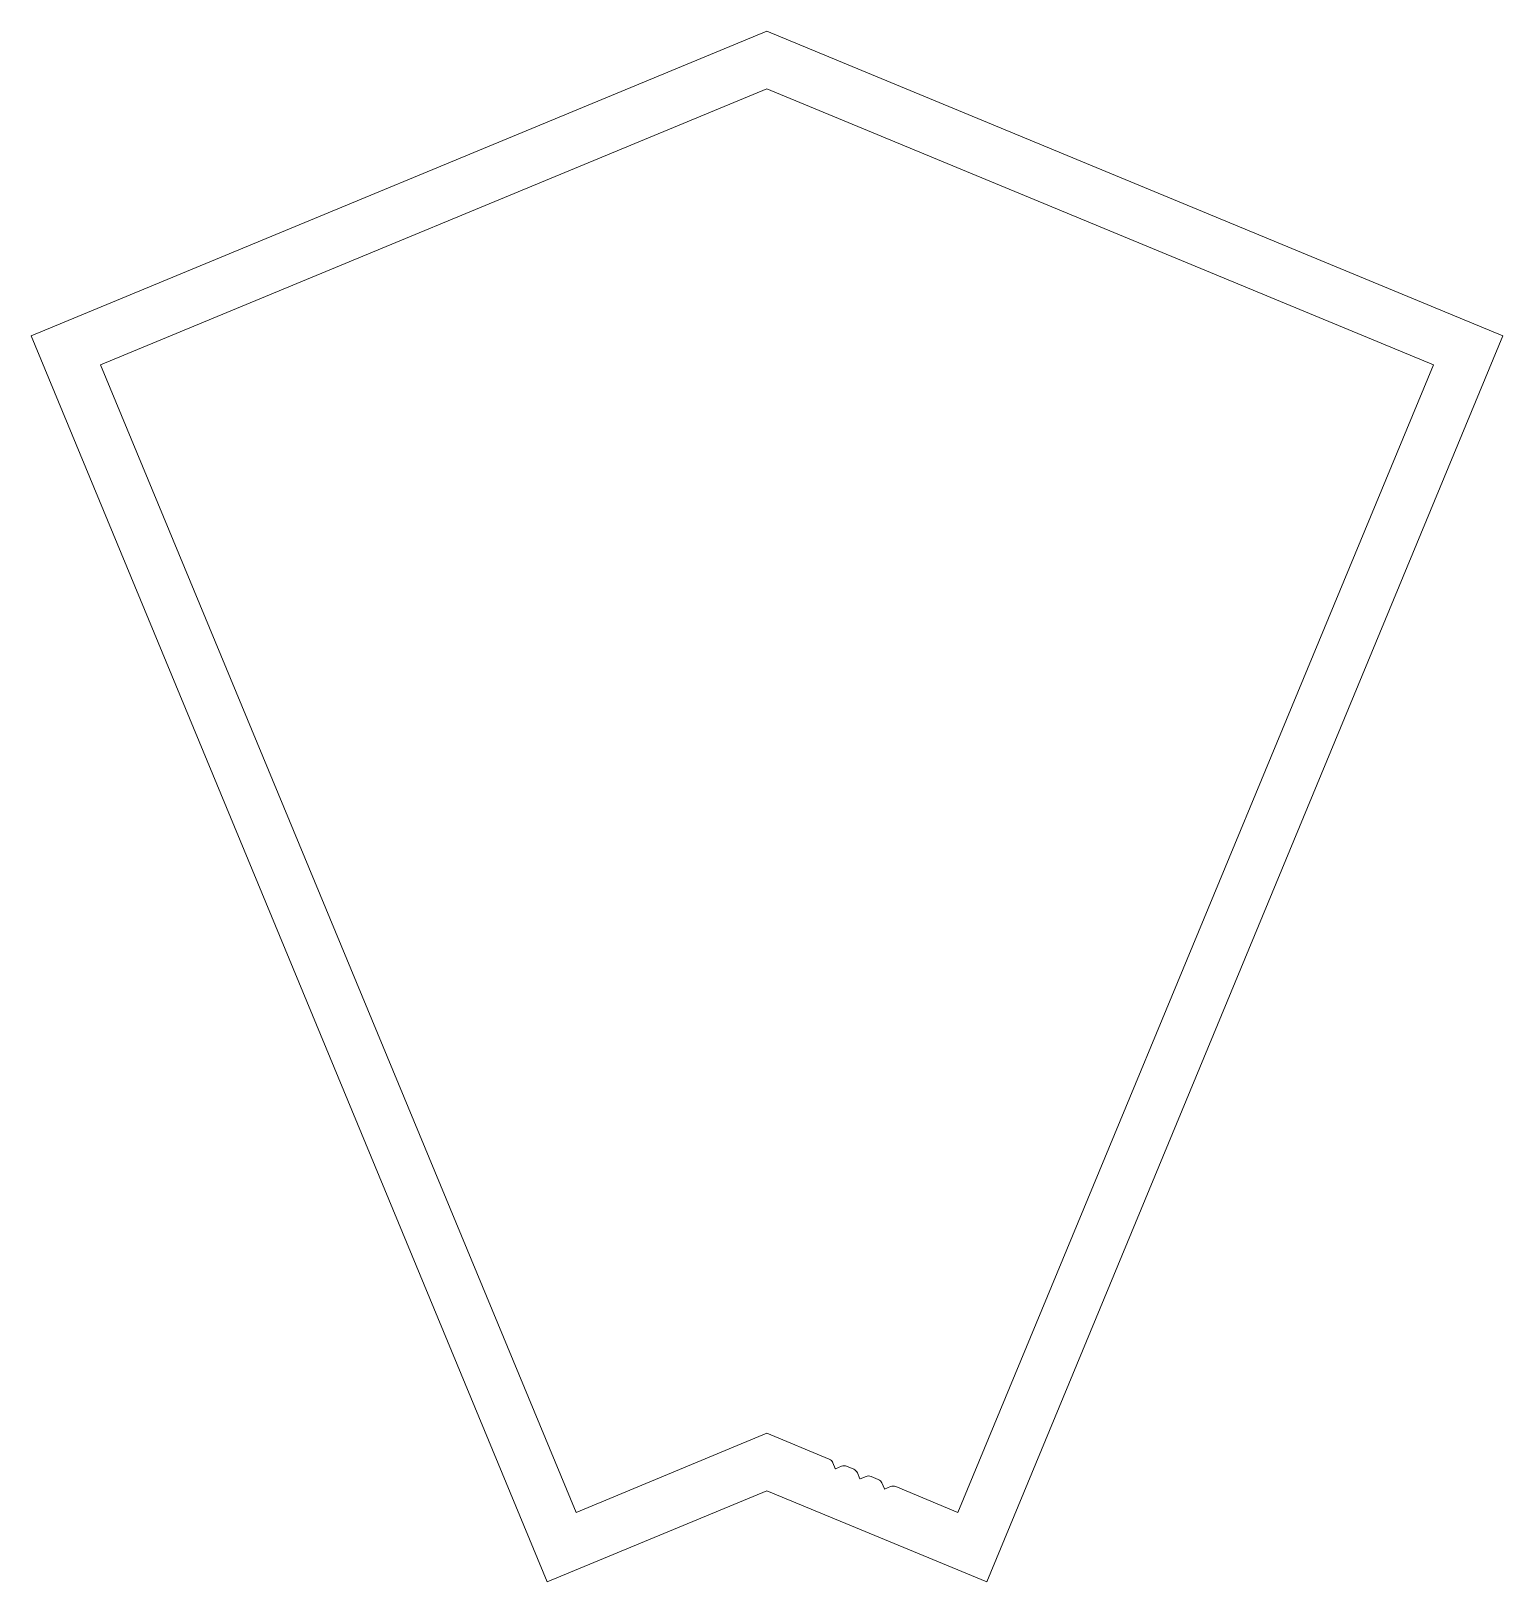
# Model space of a CAD drawing. Header units: inches. Extents: x -27.9 to 27.6, y 0.2 to 58.6.
import ezdxf

# ---------------------------------------------------------------- set-up
doc = ezdxf.new("R2010")
doc.units = ezdxf.units.IN
doc.header["$MEASUREMENT"] = 0

msp = doc.modelspace()

# ---------------------------------------------------------------- linework, layer by layer
at = {"color": 7, "linetype": 'Continuous', "lineweight": 15}
for p, q in [((-0.16, 58.567), (-27.876, 47.087)), ((27.557, 47.087), (-0.16, 58.567)), ((-0.16, 56.395), (-25.255, 46.001)), ((24.935, 46.001), (-0.16, 56.395)), ((-27.876, 47.087), (-8.436, 0.154)), ((8.116, 0.154), (27.557, 47.087)), ((-25.255, 46.001), (-7.35, 2.775)), ((7.03, 2.775), (24.935, 46.001)), ((-7.35, 2.775), (-0.16, 5.754)), ((-0.16, 5.754), (2.185, 4.783)), ((2.185, 4.783), (2.185, 4.783)), ((2.185, 4.783), (2.185, 4.783)), ((2.32, 4.647), (2.413, 4.424)), ((2.423, 4.419), (2.647, 4.512)), ((2.838, 4.512), (3.109, 4.4)), ((3.244, 4.265), (3.336, 4.041)), ((3.347, 4.037), (3.57, 4.129)), ((3.762, 4.129), (3.762, 4.129)), ((3.762, 4.129), (4.032, 4.017)), ((4.032, 4.017), (3.762, 4.129)), ((3.762, 4.129), (4.032, 4.017)), ((4.032, 4.017), (3.762, 4.129)), ((3.762, 4.129), (4.032, 4.017)), ((-8.436, 0.154), (-0.16, 3.582)), ((-0.16, 3.582), (8.116, 0.154)), ((4.168, 3.882), (4.26, 3.658)), ((4.271, 3.654), (4.494, 3.747)), ((4.686, 3.747), (4.686, 3.747)), ((4.686, 3.747), (4.686, 3.747)), ((4.686, 3.747), (7.03, 2.775))]:
    msp.add_line(p, q, dxfattribs=at)
for centre, radius, start, end in [((2.089, 4.552), 0.25, 22.5, 67.5), ((2.42, 4.427), 0.008, 202.5, 292.5), ((2.742, 4.281), 0.25, 67.5, 112.5), ((3.013, 4.169), 0.25, 22.5, 67.5), ((3.666, 3.898), 0.25, 67.5, 112.5), ((3.344, 4.044), 0.008, 202.5, 292.5), ((3.937, 3.786), 0.25, 22.5, 67.5), ((4.268, 3.661), 0.008, 202.5, 292.5), ((4.59, 3.516), 0.25, 67.5, 112.5)]:
    msp.add_arc(centre, radius, start, end, dxfattribs=at)

doc.saveas('drawing.dxf')
